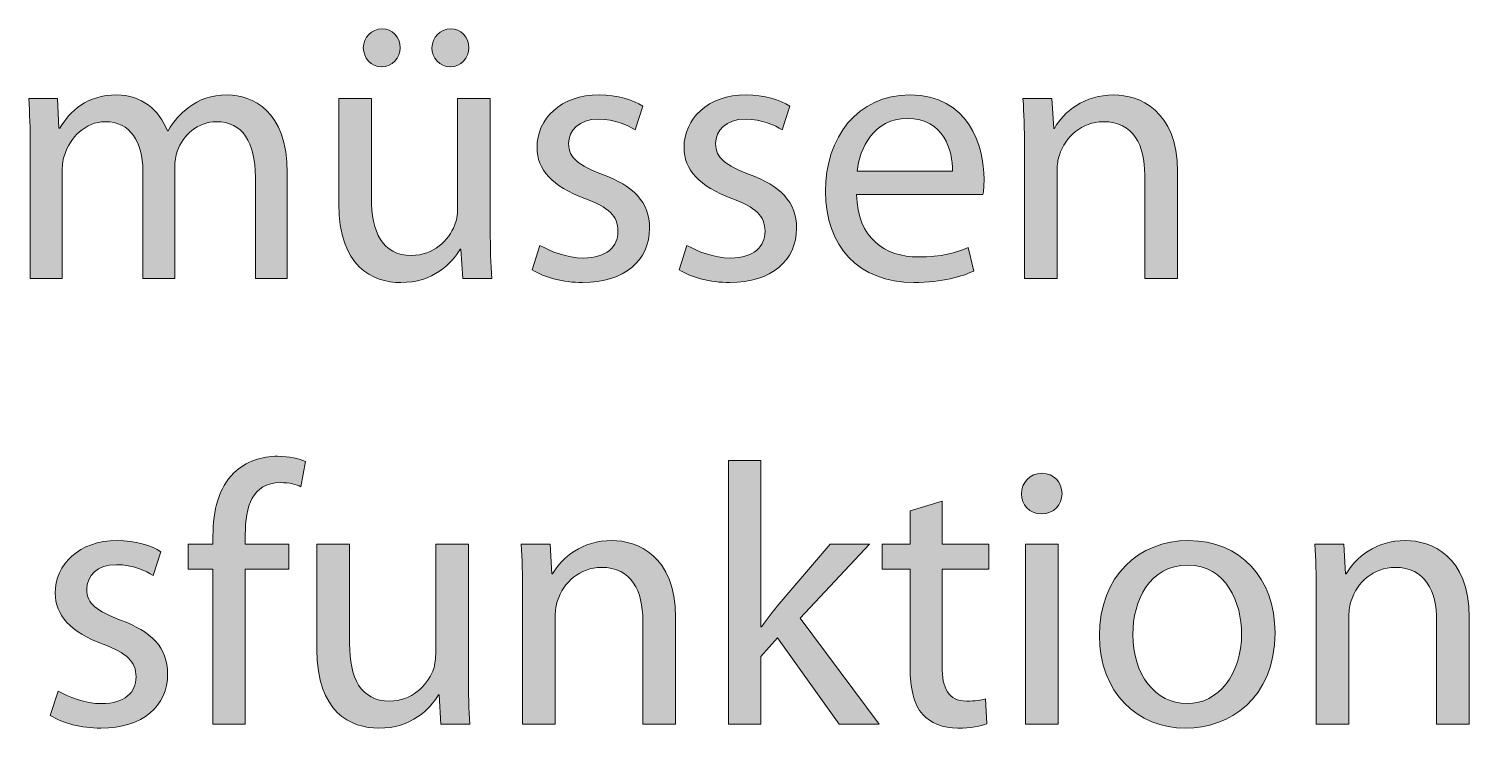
# Model space of a CAD drawing. Header units: inches. Extents: x 0 to 395, y 0 to 191.
# Drawn here: x 376.01 to 394.64, y 112.4 to 121.44 of the extents above; entities that cross this region are included whole.
import ezdxf

# ---------------------------------------------------------------- set-up
doc = ezdxf.new("R2010")
doc.units = ezdxf.units.IN
doc.header["$MEASUREMENT"] = 0
doc.layers.add('Template', color=7, linetype='Continuous')

# ---------------------------------------------------------------- blocks, each defined once
blk = doc.blocks.new('block 4')
at = {"layer": 'Template', "true_color": 0xf6921e}
h = blk.add_hatch(color=30, dxfattribs=at)
h.dxf.hatch_style = 2
edge = h.paths.add_edge_path()
edge.add_spline(control_points=[(381.978, 118.853), (381.978, 118.608), (381.983, 118.397), (381.997, 118.215), (381.997, 118.215), (381.623, 118.215), (381.623, 118.215), (381.623, 118.215), (381.598, 118.594), (381.598, 118.594), (381.598, 118.594), (381.589, 118.594), (381.589, 118.594), (381.483, 118.407), (381.234, 118.162), (380.821, 118.162), (380.456, 118.162), (380.019, 118.368), (380.019, 119.18), (380.019, 119.18), (380.019, 120.539), (380.019, 120.539), (380.019, 120.539), (380.441, 120.539), (380.441, 120.539), (380.441, 120.539), (380.441, 119.256), (380.441, 119.256), (380.441, 118.815), (380.58, 118.512), (380.96, 118.512), (381.243, 118.512), (381.44, 118.709), (381.517, 118.901), (381.541, 118.959), (381.555, 119.036), (381.555, 119.117), (381.555, 119.117), (381.555, 120.539), (381.555, 120.539), (381.555, 120.539), (381.978, 120.539), (381.978, 120.539), (381.978, 120.539), (381.978, 118.853), (381.978, 118.853)], knot_values=[0, 0, 0, 0, 1, 1, 1, 2, 2, 2, 3, 3, 3, 4, 4, 4, 5, 5, 5, 6, 6, 6, 7, 7, 7, 8, 8, 8, 9, 9, 9, 10, 10, 10, 11, 11, 11, 12, 12, 12, 13, 13, 13, 14, 14, 14, 15, 15, 15, 15], degree=3, periodic=1)
edge = h.paths.add_edge_path()
edge.add_spline(control_points=[(380.336, 121.196), (380.336, 121.331), (380.441, 121.441), (380.58, 121.441), (380.71, 121.441), (380.811, 121.336), (380.811, 121.196), (380.811, 121.067), (380.715, 120.951), (380.571, 120.951), (380.436, 120.951), (380.336, 121.067), (380.336, 121.196)], knot_values=[0, 0, 0, 0, 1, 1, 1, 2, 2, 2, 3, 3, 3, 4, 4, 4, 4], degree=3, periodic=1)
edge = h.paths.add_edge_path()
edge.add_spline(control_points=[(381.224, 121.196), (381.224, 121.331), (381.329, 121.441), (381.464, 121.441), (381.598, 121.441), (381.699, 121.336), (381.699, 121.196), (381.699, 121.067), (381.603, 120.951), (381.459, 120.951), (381.32, 120.951), (381.224, 121.067), (381.224, 121.196)], knot_values=[0, 0, 0, 0, 1, 1, 1, 2, 2, 2, 3, 3, 3, 4, 4, 4, 4], degree=3, periodic=1)
h = blk.add_hatch(color=30, dxfattribs=at)
h.dxf.hatch_style = 2
edge = h.paths.add_edge_path()
edge.add_spline(control_points=[(376.03, 119.91), (376.03, 120.155), (376.02, 120.346), (376.011, 120.539), (376.011, 120.539), (376.38, 120.539), (376.38, 120.539), (376.38, 120.539), (376.399, 120.159), (376.399, 120.159), (376.399, 120.159), (376.414, 120.159), (376.414, 120.159), (376.544, 120.38), (376.76, 120.587), (377.149, 120.587), (377.461, 120.587), (377.701, 120.395), (377.802, 120.121), (377.802, 120.121), (377.811, 120.121), (377.811, 120.121), (377.884, 120.255), (377.979, 120.351), (378.075, 120.423), (378.215, 120.529), (378.363, 120.587), (378.584, 120.587), (378.896, 120.587), (379.353, 120.385), (379.353, 119.578), (379.353, 119.578), (379.353, 118.215), (379.353, 118.215), (379.353, 118.215), (378.94, 118.215), (378.94, 118.215), (378.94, 118.215), (378.94, 119.526), (378.94, 119.526), (378.94, 119.977), (378.772, 120.241), (378.435, 120.241), (378.191, 120.241), (378.008, 120.063), (377.931, 119.862), (377.912, 119.799), (377.898, 119.727), (377.898, 119.65), (377.898, 119.65), (377.898, 118.215), (377.898, 118.215), (377.898, 118.215), (377.485, 118.215), (377.485, 118.215), (377.485, 118.215), (377.485, 119.607), (377.485, 119.607), (377.485, 119.977), (377.321, 120.241), (377, 120.241), (376.74, 120.241), (376.544, 120.03), (376.477, 119.818), (376.452, 119.761), (376.443, 119.684), (376.443, 119.612), (376.443, 119.612), (376.443, 118.215), (376.443, 118.215), (376.443, 118.215), (376.03, 118.215), (376.03, 118.215), (376.03, 118.215), (376.03, 119.91), (376.03, 119.91)], knot_values=[0, 0, 0, 0, 1, 1, 1, 2, 2, 2, 3, 3, 3, 4, 4, 4, 5, 5, 5, 6, 6, 6, 7, 7, 7, 8, 8, 8, 9, 9, 9, 10, 10, 10, 11, 11, 11, 12, 12, 12, 13, 13, 13, 14, 14, 14, 15, 15, 15, 16, 16, 16, 17, 17, 17, 18, 18, 18, 19, 19, 19, 20, 20, 20, 21, 21, 21, 22, 22, 22, 23, 23, 23, 24, 24, 24, 25, 25, 25, 25], degree=3, periodic=1)
h = blk.add_hatch(color=30, dxfattribs=at)
h.dxf.hatch_style = 2
edge = h.paths.add_edge_path()
edge.add_spline(control_points=[(382.62, 118.642), (382.75, 118.565), (382.971, 118.479), (383.182, 118.479), (383.485, 118.479), (383.629, 118.628), (383.629, 118.824), (383.629, 119.026), (383.509, 119.132), (383.201, 119.247), (382.779, 119.401), (382.582, 119.626), (382.582, 119.905), (382.582, 120.279), (382.889, 120.587), (383.384, 120.587), (383.619, 120.587), (383.826, 120.524), (383.95, 120.443), (383.95, 120.443), (383.849, 120.135), (383.849, 120.135), (383.758, 120.193), (383.59, 120.274), (383.374, 120.274), (383.124, 120.274), (382.99, 120.13), (382.99, 119.958), (382.99, 119.766), (383.124, 119.679), (383.427, 119.559), (383.826, 119.41), (384.037, 119.209), (384.037, 118.863), (384.037, 118.45), (383.715, 118.162), (383.172, 118.162), (382.918, 118.162), (382.683, 118.229), (382.519, 118.325), (382.519, 118.325), (382.62, 118.642), (382.62, 118.642)], knot_values=[0, 0, 0, 0, 1, 1, 1, 2, 2, 2, 3, 3, 3, 4, 4, 4, 5, 5, 5, 6, 6, 6, 7, 7, 7, 8, 8, 8, 9, 9, 9, 10, 10, 10, 11, 11, 11, 12, 12, 12, 13, 13, 13, 14, 14, 14, 14], degree=3, periodic=1)
h = blk.add_hatch(color=30, dxfattribs=at)
h.dxf.hatch_style = 2
edge = h.paths.add_edge_path()
edge.add_spline(control_points=[(384.521, 118.642), (384.651, 118.565), (384.872, 118.479), (385.083, 118.479), (385.386, 118.479), (385.53, 118.628), (385.53, 118.824), (385.53, 119.026), (385.409, 119.132), (385.102, 119.247), (384.679, 119.401), (384.483, 119.626), (384.483, 119.905), (384.483, 120.279), (384.79, 120.587), (385.285, 120.587), (385.52, 120.587), (385.726, 120.524), (385.851, 120.443), (385.851, 120.443), (385.75, 120.135), (385.75, 120.135), (385.659, 120.193), (385.491, 120.274), (385.275, 120.274), (385.025, 120.274), (384.891, 120.13), (384.891, 119.958), (384.891, 119.766), (385.025, 119.679), (385.328, 119.559), (385.726, 119.41), (385.938, 119.209), (385.938, 118.863), (385.938, 118.45), (385.616, 118.162), (385.073, 118.162), (384.819, 118.162), (384.584, 118.229), (384.42, 118.325), (384.42, 118.325), (384.521, 118.642), (384.521, 118.642)], knot_values=[0, 0, 0, 0, 1, 1, 1, 2, 2, 2, 3, 3, 3, 4, 4, 4, 5, 5, 5, 6, 6, 6, 7, 7, 7, 8, 8, 8, 9, 9, 9, 10, 10, 10, 11, 11, 11, 12, 12, 12, 13, 13, 13, 14, 14, 14, 14], degree=3, periodic=1)
h = blk.add_hatch(color=30, dxfattribs=at)
h.dxf.hatch_style = 2
edge = h.paths.add_edge_path()
edge.add_spline(control_points=[(386.715, 119.3), (386.724, 118.728), (387.085, 118.493), (387.512, 118.493), (387.814, 118.493), (388.002, 118.546), (388.155, 118.613), (388.155, 118.613), (388.232, 118.311), (388.232, 118.311), (388.083, 118.244), (387.824, 118.162), (387.454, 118.162), (386.739, 118.162), (386.312, 118.637), (386.312, 119.338), (386.312, 120.039), (386.724, 120.587), (387.402, 120.587), (388.165, 120.587), (388.362, 119.924), (388.362, 119.497), (388.362, 119.41), (388.357, 119.348), (388.347, 119.3), (388.347, 119.3), (386.715, 119.3), (386.715, 119.3)], knot_values=[0, 0, 0, 0, 1, 1, 1, 2, 2, 2, 3, 3, 3, 4, 4, 4, 5, 5, 5, 6, 6, 6, 7, 7, 7, 8, 8, 8, 9, 9, 9, 9], degree=3, periodic=1)
edge = h.paths.add_edge_path()
edge.add_spline(control_points=[(387.954, 119.602), (387.958, 119.866), (387.843, 120.284), (387.368, 120.284), (386.936, 120.284), (386.753, 119.895), (386.72, 119.602), (386.72, 119.602), (387.954, 119.602), (387.954, 119.602)], knot_values=[0, 0, 0, 0, 1, 1, 1, 2, 2, 2, 3, 3, 3, 3], degree=3, periodic=1)
h = blk.add_hatch(color=30, dxfattribs=at)
h.dxf.hatch_style = 2
edge = h.paths.add_edge_path()
edge.add_spline(control_points=[(388.884, 119.91), (388.884, 120.155), (388.88, 120.346), (388.865, 120.539), (388.865, 120.539), (389.24, 120.539), (389.24, 120.539), (389.24, 120.539), (389.263, 120.155), (389.263, 120.155), (389.263, 120.155), (389.273, 120.155), (389.273, 120.155), (389.388, 120.371), (389.658, 120.587), (390.041, 120.587), (390.363, 120.587), (390.863, 120.395), (390.863, 119.598), (390.863, 119.598), (390.863, 118.215), (390.863, 118.215), (390.863, 118.215), (390.44, 118.215), (390.44, 118.215), (390.44, 118.215), (390.44, 119.554), (390.44, 119.554), (390.44, 119.929), (390.301, 120.241), (389.902, 120.241), (389.629, 120.241), (389.412, 120.044), (389.336, 119.809), (389.316, 119.756), (389.307, 119.684), (389.307, 119.612), (389.307, 119.612), (389.307, 118.215), (389.307, 118.215), (389.307, 118.215), (388.884, 118.215), (388.884, 118.215), (388.884, 118.215), (388.884, 119.91), (388.884, 119.91)], knot_values=[0, 0, 0, 0, 1, 1, 1, 2, 2, 2, 3, 3, 3, 4, 4, 4, 5, 5, 5, 6, 6, 6, 7, 7, 7, 8, 8, 8, 9, 9, 9, 10, 10, 10, 11, 11, 11, 12, 12, 12, 13, 13, 13, 14, 14, 14, 15, 15, 15, 15], degree=3, periodic=1)
h = blk.add_hatch(color=30, dxfattribs=at)
h.dxf.hatch_style = 2
edge = h.paths.add_edge_path()
edge.add_spline(control_points=[(378.392, 112.455), (378.392, 112.455), (378.392, 114.457), (378.392, 114.457), (378.392, 114.457), (378.07, 114.457), (378.07, 114.457), (378.07, 114.457), (378.07, 114.779), (378.07, 114.779), (378.07, 114.779), (378.392, 114.779), (378.392, 114.779), (378.392, 114.779), (378.392, 114.889), (378.392, 114.889), (378.392, 115.216), (378.469, 115.513), (378.661, 115.701), (378.819, 115.854), (379.03, 115.917), (379.227, 115.917), (379.381, 115.917), (379.506, 115.883), (379.588, 115.85), (379.588, 115.85), (379.53, 115.523), (379.53, 115.523), (379.467, 115.552), (379.386, 115.576), (379.261, 115.576), (378.901, 115.576), (378.81, 115.264), (378.81, 114.904), (378.81, 114.904), (378.81, 114.779), (378.81, 114.779), (378.81, 114.779), (379.371, 114.779), (379.371, 114.779), (379.371, 114.779), (379.371, 114.457), (379.371, 114.457), (379.371, 114.457), (378.81, 114.457), (378.81, 114.457), (378.81, 114.457), (378.81, 112.455), (378.81, 112.455), (378.81, 112.455), (378.392, 112.455), (378.392, 112.455)], knot_values=[0, 0, 0, 0, 1, 1, 1, 2, 2, 2, 3, 3, 3, 4, 4, 4, 5, 5, 5, 6, 6, 6, 7, 7, 7, 8, 8, 8, 9, 9, 9, 10, 10, 10, 11, 11, 11, 12, 12, 12, 13, 13, 13, 14, 14, 14, 15, 15, 15, 16, 16, 16, 17, 17, 17, 17], degree=3, periodic=1)
h = blk.add_hatch(color=30, dxfattribs=at)
h.dxf.hatch_style = 2
edge = h.paths.add_edge_path()
edge.add_spline(control_points=[(385.477, 113.713), (385.477, 113.713), (385.486, 113.713), (385.486, 113.713), (385.544, 113.795), (385.621, 113.895), (385.688, 113.977), (385.688, 113.977), (386.374, 114.779), (386.374, 114.779), (386.374, 114.779), (386.879, 114.779), (386.879, 114.779), (386.879, 114.779), (385.986, 113.823), (385.986, 113.823), (385.986, 113.823), (387.008, 112.455), (387.008, 112.455), (387.008, 112.455), (386.49, 112.455), (386.49, 112.455), (386.49, 112.455), (385.693, 113.569), (385.693, 113.569), (385.693, 113.569), (385.477, 113.329), (385.477, 113.329), (385.477, 113.329), (385.477, 112.455), (385.477, 112.455), (385.477, 112.455), (385.059, 112.455), (385.059, 112.455), (385.059, 112.455), (385.059, 115.864), (385.059, 115.864), (385.059, 115.864), (385.477, 115.864), (385.477, 115.864), (385.477, 115.864), (385.477, 113.713), (385.477, 113.713)], knot_values=[0, 0, 0, 0, 1, 1, 1, 2, 2, 2, 3, 3, 3, 4, 4, 4, 5, 5, 5, 6, 6, 6, 7, 7, 7, 8, 8, 8, 9, 9, 9, 10, 10, 10, 11, 11, 11, 12, 12, 12, 13, 13, 13, 14, 14, 14, 14], degree=3, periodic=1)
h = blk.add_hatch(color=30, dxfattribs=at)
h.dxf.hatch_style = 2
edge = h.paths.add_edge_path()
edge.add_spline(control_points=[(389.37, 115.432), (389.37, 115.288), (389.268, 115.173), (389.1, 115.173), (388.947, 115.173), (388.846, 115.288), (388.846, 115.432), (388.846, 115.576), (388.952, 115.696), (389.11, 115.696), (389.263, 115.696), (389.37, 115.581), (389.37, 115.432)], knot_values=[0, 0, 0, 0, 1, 1, 1, 2, 2, 2, 3, 3, 3, 4, 4, 4, 4], degree=3, periodic=1)
h.paths.add_polyline_path([(388.899, 112.455), (388.899, 114.779), (389.321, 114.779), (389.321, 112.455)])
h = blk.add_hatch(color=30, dxfattribs=at)
h.dxf.hatch_style = 2
edge = h.paths.add_edge_path()
edge.add_spline(control_points=[(387.819, 115.336), (387.819, 115.336), (387.819, 114.779), (387.819, 114.779), (387.819, 114.779), (388.424, 114.779), (388.424, 114.779), (388.424, 114.779), (388.424, 114.457), (388.424, 114.457), (388.424, 114.457), (387.819, 114.457), (387.819, 114.457), (387.819, 114.457), (387.819, 113.204), (387.819, 113.204), (387.819, 112.916), (387.901, 112.752), (388.136, 112.752), (388.251, 112.752), (388.318, 112.762), (388.381, 112.781), (388.381, 112.781), (388.4, 112.46), (388.4, 112.46), (388.318, 112.431), (388.189, 112.402), (388.025, 112.402), (387.829, 112.402), (387.67, 112.469), (387.569, 112.58), (387.454, 112.709), (387.406, 112.916), (387.406, 113.189), (387.406, 113.189), (387.406, 114.457), (387.406, 114.457), (387.406, 114.457), (387.046, 114.457), (387.046, 114.457), (387.046, 114.457), (387.046, 114.779), (387.046, 114.779), (387.046, 114.779), (387.406, 114.779), (387.406, 114.779), (387.406, 114.779), (387.406, 115.211), (387.406, 115.211), (387.406, 115.211), (387.819, 115.336), (387.819, 115.336)], knot_values=[0, 0, 0, 0, 1, 1, 1, 2, 2, 2, 3, 3, 3, 4, 4, 4, 5, 5, 5, 6, 6, 6, 7, 7, 7, 8, 8, 8, 9, 9, 9, 10, 10, 10, 11, 11, 11, 12, 12, 12, 13, 13, 13, 14, 14, 14, 15, 15, 15, 16, 16, 16, 17, 17, 17, 17], degree=3, periodic=1)
h = blk.add_hatch(color=30, dxfattribs=at)
h.dxf.hatch_style = 2
edge = h.paths.add_edge_path()
edge.add_spline(control_points=[(376.39, 112.882), (376.52, 112.805), (376.74, 112.719), (376.952, 112.719), (377.254, 112.719), (377.398, 112.868), (377.398, 113.065), (377.398, 113.266), (377.278, 113.372), (376.971, 113.487), (376.548, 113.641), (376.352, 113.867), (376.352, 114.145), (376.352, 114.519), (376.659, 114.827), (377.154, 114.827), (377.389, 114.827), (377.595, 114.764), (377.72, 114.683), (377.72, 114.683), (377.619, 114.375), (377.619, 114.375), (377.528, 114.433), (377.36, 114.515), (377.144, 114.515), (376.894, 114.515), (376.76, 114.371), (376.76, 114.198), (376.76, 114.006), (376.894, 113.919), (377.197, 113.799), (377.595, 113.65), (377.806, 113.449), (377.806, 113.103), (377.806, 112.69), (377.485, 112.402), (376.942, 112.402), (376.688, 112.402), (376.452, 112.469), (376.289, 112.565), (376.289, 112.565), (376.39, 112.882), (376.39, 112.882)], knot_values=[0, 0, 0, 0, 1, 1, 1, 2, 2, 2, 3, 3, 3, 4, 4, 4, 5, 5, 5, 6, 6, 6, 7, 7, 7, 8, 8, 8, 9, 9, 9, 10, 10, 10, 11, 11, 11, 12, 12, 12, 13, 13, 13, 14, 14, 14, 14], degree=3, periodic=1)
h = blk.add_hatch(color=30, dxfattribs=at)
h.dxf.hatch_style = 2
edge = h.paths.add_edge_path()
edge.add_spline(control_points=[(381.695, 113.094), (381.695, 112.849), (381.699, 112.637), (381.714, 112.455), (381.714, 112.455), (381.339, 112.455), (381.339, 112.455), (381.339, 112.455), (381.316, 112.834), (381.316, 112.834), (381.316, 112.834), (381.306, 112.834), (381.306, 112.834), (381.2, 112.647), (380.95, 112.402), (380.538, 112.402), (380.172, 112.402), (379.736, 112.608), (379.736, 113.42), (379.736, 113.42), (379.736, 114.779), (379.736, 114.779), (379.736, 114.779), (380.158, 114.779), (380.158, 114.779), (380.158, 114.779), (380.158, 113.497), (380.158, 113.497), (380.158, 113.055), (380.298, 112.752), (380.677, 112.752), (380.96, 112.752), (381.157, 112.95), (381.234, 113.141), (381.258, 113.199), (381.272, 113.276), (381.272, 113.357), (381.272, 113.357), (381.272, 114.779), (381.272, 114.779), (381.272, 114.779), (381.695, 114.779), (381.695, 114.779), (381.695, 114.779), (381.695, 113.094), (381.695, 113.094)], knot_values=[0, 0, 0, 0, 1, 1, 1, 2, 2, 2, 3, 3, 3, 4, 4, 4, 5, 5, 5, 6, 6, 6, 7, 7, 7, 8, 8, 8, 9, 9, 9, 10, 10, 10, 11, 11, 11, 12, 12, 12, 13, 13, 13, 14, 14, 14, 15, 15, 15, 15], degree=3, periodic=1)
h = blk.add_hatch(color=30, dxfattribs=at)
h.dxf.hatch_style = 2
edge = h.paths.add_edge_path()
edge.add_spline(control_points=[(382.395, 114.15), (382.395, 114.395), (382.39, 114.587), (382.376, 114.779), (382.376, 114.779), (382.75, 114.779), (382.75, 114.779), (382.75, 114.779), (382.774, 114.395), (382.774, 114.395), (382.774, 114.395), (382.784, 114.395), (382.784, 114.395), (382.899, 114.611), (383.168, 114.827), (383.552, 114.827), (383.874, 114.827), (384.373, 114.635), (384.373, 113.838), (384.373, 113.838), (384.373, 112.455), (384.373, 112.455), (384.373, 112.455), (383.95, 112.455), (383.95, 112.455), (383.95, 112.455), (383.95, 113.795), (383.95, 113.795), (383.95, 114.169), (383.811, 114.481), (383.413, 114.481), (383.139, 114.481), (382.923, 114.284), (382.846, 114.049), (382.827, 113.996), (382.818, 113.924), (382.818, 113.852), (382.818, 113.852), (382.818, 112.455), (382.818, 112.455), (382.818, 112.455), (382.395, 112.455), (382.395, 112.455), (382.395, 112.455), (382.395, 114.15), (382.395, 114.15)], knot_values=[0, 0, 0, 0, 1, 1, 1, 2, 2, 2, 3, 3, 3, 4, 4, 4, 5, 5, 5, 6, 6, 6, 7, 7, 7, 8, 8, 8, 9, 9, 9, 10, 10, 10, 11, 11, 11, 12, 12, 12, 13, 13, 13, 14, 14, 14, 15, 15, 15, 15], degree=3, periodic=1)
h = blk.add_hatch(color=30, dxfattribs=at)
h.dxf.hatch_style = 2
edge = h.paths.add_edge_path()
edge.add_spline(control_points=[(392.125, 113.636), (392.125, 112.777), (391.525, 112.402), (390.968, 112.402), (390.343, 112.402), (389.854, 112.863), (389.854, 113.598), (389.854, 114.371), (390.368, 114.827), (391.006, 114.827), (391.674, 114.827), (392.125, 114.342), (392.125, 113.636)], knot_values=[0, 0, 0, 0, 1, 1, 1, 2, 2, 2, 3, 3, 3, 4, 4, 4, 4], degree=3, periodic=1)
edge = h.paths.add_edge_path()
edge.add_spline(control_points=[(390.286, 113.612), (390.286, 113.103), (390.574, 112.719), (390.987, 112.719), (391.39, 112.719), (391.693, 113.098), (391.693, 113.622), (391.693, 114.015), (391.496, 114.51), (390.997, 114.51), (390.502, 114.51), (390.286, 114.049), (390.286, 113.612)], knot_values=[0, 0, 0, 0, 1, 1, 1, 2, 2, 2, 3, 3, 3, 4, 4, 4, 4], degree=3, periodic=1)
h = blk.add_hatch(color=30, dxfattribs=at)
h.dxf.hatch_style = 2
edge = h.paths.add_edge_path()
edge.add_spline(control_points=[(392.657, 114.15), (392.657, 114.395), (392.652, 114.587), (392.638, 114.779), (392.638, 114.779), (393.012, 114.779), (393.012, 114.779), (393.012, 114.779), (393.036, 114.395), (393.036, 114.395), (393.036, 114.395), (393.046, 114.395), (393.046, 114.395), (393.161, 114.611), (393.43, 114.827), (393.814, 114.827), (394.136, 114.827), (394.635, 114.635), (394.635, 113.838), (394.635, 113.838), (394.635, 112.455), (394.635, 112.455), (394.635, 112.455), (394.213, 112.455), (394.213, 112.455), (394.213, 112.455), (394.213, 113.795), (394.213, 113.795), (394.213, 114.169), (394.073, 114.481), (393.675, 114.481), (393.401, 114.481), (393.185, 114.284), (393.108, 114.049), (393.089, 113.996), (393.08, 113.924), (393.08, 113.852), (393.08, 113.852), (393.08, 112.455), (393.08, 112.455), (393.08, 112.455), (392.657, 112.455), (392.657, 112.455), (392.657, 112.455), (392.657, 114.15), (392.657, 114.15)], knot_values=[0, 0, 0, 0, 1, 1, 1, 2, 2, 2, 3, 3, 3, 4, 4, 4, 5, 5, 5, 6, 6, 6, 7, 7, 7, 8, 8, 8, 9, 9, 9, 10, 10, 10, 11, 11, 11, 12, 12, 12, 13, 13, 13, 14, 14, 14, 15, 15, 15, 15], degree=3, periodic=1)
at = {"layer": 'Template', "lineweight": 0}
blk.add_lwpolyline([(388.899, 112.455), (388.899, 114.779), (389.321, 114.779), (389.321, 112.455), (388.899, 112.455)], dxfattribs=at)
for points, knots in [([(380.336, 121.196), (380.336, 121.331), (380.441, 121.441), (380.58, 121.441), (380.71, 121.441), (380.811, 121.336), (380.811, 121.196), (380.811, 121.067), (380.715, 120.951), (380.571, 120.951), (380.436, 120.951), (380.336, 121.067), (380.336, 121.196)], [0, 0, 0, 0, 1, 1, 1, 2, 2, 2, 3, 3, 3, 4, 4, 4, 4]), ([(381.224, 121.196), (381.224, 121.331), (381.329, 121.441), (381.464, 121.441), (381.598, 121.441), (381.699, 121.336), (381.699, 121.196), (381.699, 121.067), (381.603, 120.951), (381.459, 120.951), (381.32, 120.951), (381.224, 121.067), (381.224, 121.196)], [0, 0, 0, 0, 1, 1, 1, 2, 2, 2, 3, 3, 3, 4, 4, 4, 4]), ([(376.03, 119.91), (376.03, 120.155), (376.02, 120.346), (376.011, 120.539), (376.011, 120.539), (376.38, 120.539), (376.38, 120.539), (376.38, 120.539), (376.399, 120.159), (376.399, 120.159), (376.399, 120.159), (376.414, 120.159), (376.414, 120.159), (376.544, 120.38), (376.76, 120.587), (377.149, 120.587), (377.461, 120.587), (377.701, 120.395), (377.802, 120.121), (377.802, 120.121), (377.811, 120.121), (377.811, 120.121), (377.884, 120.255), (377.979, 120.351), (378.075, 120.423), (378.215, 120.529), (378.363, 120.587), (378.584, 120.587), (378.896, 120.587), (379.353, 120.385), (379.353, 119.578), (379.353, 119.578), (379.353, 118.215), (379.353, 118.215), (379.353, 118.215), (378.94, 118.215), (378.94, 118.215), (378.94, 118.215), (378.94, 119.526), (378.94, 119.526), (378.94, 119.977), (378.772, 120.241), (378.435, 120.241), (378.191, 120.241), (378.008, 120.063), (377.931, 119.862), (377.912, 119.799), (377.898, 119.727), (377.898, 119.65), (377.898, 119.65), (377.898, 118.215), (377.898, 118.215), (377.898, 118.215), (377.485, 118.215), (377.485, 118.215), (377.485, 118.215), (377.485, 119.607), (377.485, 119.607), (377.485, 119.977), (377.321, 120.241), (377, 120.241), (376.74, 120.241), (376.544, 120.03), (376.477, 119.818), (376.452, 119.761), (376.443, 119.684), (376.443, 119.612), (376.443, 119.612), (376.443, 118.215), (376.443, 118.215), (376.443, 118.215), (376.03, 118.215), (376.03, 118.215), (376.03, 118.215), (376.03, 119.91), (376.03, 119.91)], [0, 0, 0, 0, 1, 1, 1, 2, 2, 2, 3, 3, 3, 4, 4, 4, 5, 5, 5, 6, 6, 6, 7, 7, 7, 8, 8, 8, 9, 9, 9, 10, 10, 10, 11, 11, 11, 12, 12, 12, 13, 13, 13, 14, 14, 14, 15, 15, 15, 16, 16, 16, 17, 17, 17, 18, 18, 18, 19, 19, 19, 20, 20, 20, 21, 21, 21, 22, 22, 22, 23, 23, 23, 24, 24, 24, 25, 25, 25, 25]), ([(381.978, 118.853), (381.978, 118.608), (381.983, 118.397), (381.997, 118.215), (381.997, 118.215), (381.623, 118.215), (381.623, 118.215), (381.623, 118.215), (381.598, 118.594), (381.598, 118.594), (381.598, 118.594), (381.589, 118.594), (381.589, 118.594), (381.483, 118.407), (381.234, 118.162), (380.821, 118.162), (380.456, 118.162), (380.019, 118.368), (380.019, 119.18), (380.019, 119.18), (380.019, 120.539), (380.019, 120.539), (380.019, 120.539), (380.441, 120.539), (380.441, 120.539), (380.441, 120.539), (380.441, 119.256), (380.441, 119.256), (380.441, 118.815), (380.58, 118.512), (380.96, 118.512), (381.243, 118.512), (381.44, 118.709), (381.517, 118.901), (381.541, 118.959), (381.555, 119.036), (381.555, 119.117), (381.555, 119.117), (381.555, 120.539), (381.555, 120.539), (381.555, 120.539), (381.978, 120.539), (381.978, 120.539), (381.978, 120.539), (381.978, 118.853), (381.978, 118.853)], [0, 0, 0, 0, 1, 1, 1, 2, 2, 2, 3, 3, 3, 4, 4, 4, 5, 5, 5, 6, 6, 6, 7, 7, 7, 8, 8, 8, 9, 9, 9, 10, 10, 10, 11, 11, 11, 12, 12, 12, 13, 13, 13, 14, 14, 14, 15, 15, 15, 15]), ([(382.62, 118.642), (382.75, 118.565), (382.971, 118.479), (383.182, 118.479), (383.485, 118.479), (383.629, 118.628), (383.629, 118.824), (383.629, 119.026), (383.509, 119.132), (383.201, 119.247), (382.779, 119.401), (382.582, 119.626), (382.582, 119.905), (382.582, 120.279), (382.889, 120.587), (383.384, 120.587), (383.619, 120.587), (383.826, 120.524), (383.95, 120.443), (383.95, 120.443), (383.849, 120.135), (383.849, 120.135), (383.758, 120.193), (383.59, 120.274), (383.374, 120.274), (383.124, 120.274), (382.99, 120.13), (382.99, 119.958), (382.99, 119.766), (383.124, 119.679), (383.427, 119.559), (383.826, 119.41), (384.037, 119.209), (384.037, 118.863), (384.037, 118.45), (383.715, 118.162), (383.172, 118.162), (382.918, 118.162), (382.683, 118.229), (382.519, 118.325), (382.519, 118.325), (382.62, 118.642), (382.62, 118.642)], [0, 0, 0, 0, 1, 1, 1, 2, 2, 2, 3, 3, 3, 4, 4, 4, 5, 5, 5, 6, 6, 6, 7, 7, 7, 8, 8, 8, 9, 9, 9, 10, 10, 10, 11, 11, 11, 12, 12, 12, 13, 13, 13, 14, 14, 14, 14]), ([(384.521, 118.642), (384.651, 118.565), (384.872, 118.479), (385.083, 118.479), (385.386, 118.479), (385.53, 118.628), (385.53, 118.824), (385.53, 119.026), (385.409, 119.132), (385.102, 119.247), (384.679, 119.401), (384.483, 119.626), (384.483, 119.905), (384.483, 120.279), (384.79, 120.587), (385.285, 120.587), (385.52, 120.587), (385.726, 120.524), (385.851, 120.443), (385.851, 120.443), (385.75, 120.135), (385.75, 120.135), (385.659, 120.193), (385.491, 120.274), (385.275, 120.274), (385.025, 120.274), (384.891, 120.13), (384.891, 119.958), (384.891, 119.766), (385.025, 119.679), (385.328, 119.559), (385.726, 119.41), (385.938, 119.209), (385.938, 118.863), (385.938, 118.45), (385.616, 118.162), (385.073, 118.162), (384.819, 118.162), (384.584, 118.229), (384.42, 118.325), (384.42, 118.325), (384.521, 118.642), (384.521, 118.642)], [0, 0, 0, 0, 1, 1, 1, 2, 2, 2, 3, 3, 3, 4, 4, 4, 5, 5, 5, 6, 6, 6, 7, 7, 7, 8, 8, 8, 9, 9, 9, 10, 10, 10, 11, 11, 11, 12, 12, 12, 13, 13, 13, 14, 14, 14, 14]), ([(386.715, 119.3), (386.724, 118.728), (387.085, 118.493), (387.512, 118.493), (387.814, 118.493), (388.002, 118.546), (388.155, 118.613), (388.155, 118.613), (388.232, 118.311), (388.232, 118.311), (388.083, 118.244), (387.824, 118.162), (387.454, 118.162), (386.739, 118.162), (386.312, 118.637), (386.312, 119.338), (386.312, 120.039), (386.724, 120.587), (387.402, 120.587), (388.165, 120.587), (388.362, 119.924), (388.362, 119.497), (388.362, 119.41), (388.357, 119.348), (388.347, 119.3), (388.347, 119.3), (386.715, 119.3), (386.715, 119.3)], [0, 0, 0, 0, 1, 1, 1, 2, 2, 2, 3, 3, 3, 4, 4, 4, 5, 5, 5, 6, 6, 6, 7, 7, 7, 8, 8, 8, 9, 9, 9, 9]), ([(388.884, 119.91), (388.884, 120.155), (388.88, 120.346), (388.865, 120.539), (388.865, 120.539), (389.24, 120.539), (389.24, 120.539), (389.24, 120.539), (389.263, 120.155), (389.263, 120.155), (389.263, 120.155), (389.273, 120.155), (389.273, 120.155), (389.388, 120.371), (389.658, 120.587), (390.041, 120.587), (390.363, 120.587), (390.863, 120.395), (390.863, 119.598), (390.863, 119.598), (390.863, 118.215), (390.863, 118.215), (390.863, 118.215), (390.44, 118.215), (390.44, 118.215), (390.44, 118.215), (390.44, 119.554), (390.44, 119.554), (390.44, 119.929), (390.301, 120.241), (389.902, 120.241), (389.629, 120.241), (389.412, 120.044), (389.336, 119.809), (389.316, 119.756), (389.307, 119.684), (389.307, 119.612), (389.307, 119.612), (389.307, 118.215), (389.307, 118.215), (389.307, 118.215), (388.884, 118.215), (388.884, 118.215), (388.884, 118.215), (388.884, 119.91), (388.884, 119.91)], [0, 0, 0, 0, 1, 1, 1, 2, 2, 2, 3, 3, 3, 4, 4, 4, 5, 5, 5, 6, 6, 6, 7, 7, 7, 8, 8, 8, 9, 9, 9, 10, 10, 10, 11, 11, 11, 12, 12, 12, 13, 13, 13, 14, 14, 14, 15, 15, 15, 15]), ([(387.954, 119.602), (387.958, 119.866), (387.843, 120.284), (387.368, 120.284), (386.936, 120.284), (386.753, 119.895), (386.72, 119.602), (386.72, 119.602), (387.954, 119.602), (387.954, 119.602)], [0, 0, 0, 0, 1, 1, 1, 2, 2, 2, 3, 3, 3, 3]), ([(378.392, 112.455), (378.392, 112.455), (378.392, 114.457), (378.392, 114.457), (378.392, 114.457), (378.07, 114.457), (378.07, 114.457), (378.07, 114.457), (378.07, 114.779), (378.07, 114.779), (378.07, 114.779), (378.392, 114.779), (378.392, 114.779), (378.392, 114.779), (378.392, 114.889), (378.392, 114.889), (378.392, 115.216), (378.469, 115.513), (378.661, 115.701), (378.819, 115.854), (379.03, 115.917), (379.227, 115.917), (379.381, 115.917), (379.506, 115.883), (379.588, 115.85), (379.588, 115.85), (379.53, 115.523), (379.53, 115.523), (379.467, 115.552), (379.386, 115.576), (379.261, 115.576), (378.901, 115.576), (378.81, 115.264), (378.81, 114.904), (378.81, 114.904), (378.81, 114.779), (378.81, 114.779), (378.81, 114.779), (379.371, 114.779), (379.371, 114.779), (379.371, 114.779), (379.371, 114.457), (379.371, 114.457), (379.371, 114.457), (378.81, 114.457), (378.81, 114.457), (378.81, 114.457), (378.81, 112.455), (378.81, 112.455), (378.81, 112.455), (378.392, 112.455), (378.392, 112.455)], [0, 0, 0, 0, 1, 1, 1, 2, 2, 2, 3, 3, 3, 4, 4, 4, 5, 5, 5, 6, 6, 6, 7, 7, 7, 8, 8, 8, 9, 9, 9, 10, 10, 10, 11, 11, 11, 12, 12, 12, 13, 13, 13, 14, 14, 14, 15, 15, 15, 16, 16, 16, 17, 17, 17, 17]), ([(385.477, 113.713), (385.477, 113.713), (385.486, 113.713), (385.486, 113.713), (385.544, 113.795), (385.621, 113.895), (385.688, 113.977), (385.688, 113.977), (386.374, 114.779), (386.374, 114.779), (386.374, 114.779), (386.879, 114.779), (386.879, 114.779), (386.879, 114.779), (385.986, 113.823), (385.986, 113.823), (385.986, 113.823), (387.008, 112.455), (387.008, 112.455), (387.008, 112.455), (386.49, 112.455), (386.49, 112.455), (386.49, 112.455), (385.693, 113.569), (385.693, 113.569), (385.693, 113.569), (385.477, 113.329), (385.477, 113.329), (385.477, 113.329), (385.477, 112.455), (385.477, 112.455), (385.477, 112.455), (385.059, 112.455), (385.059, 112.455), (385.059, 112.455), (385.059, 115.864), (385.059, 115.864), (385.059, 115.864), (385.477, 115.864), (385.477, 115.864), (385.477, 115.864), (385.477, 113.713), (385.477, 113.713)], [0, 0, 0, 0, 1, 1, 1, 2, 2, 2, 3, 3, 3, 4, 4, 4, 5, 5, 5, 6, 6, 6, 7, 7, 7, 8, 8, 8, 9, 9, 9, 10, 10, 10, 11, 11, 11, 12, 12, 12, 13, 13, 13, 14, 14, 14, 14]), ([(389.37, 115.432), (389.37, 115.288), (389.268, 115.173), (389.1, 115.173), (388.947, 115.173), (388.846, 115.288), (388.846, 115.432), (388.846, 115.576), (388.952, 115.696), (389.11, 115.696), (389.263, 115.696), (389.37, 115.581), (389.37, 115.432)], [0, 0, 0, 0, 1, 1, 1, 2, 2, 2, 3, 3, 3, 4, 4, 4, 4]), ([(387.819, 115.336), (387.819, 115.336), (387.819, 114.779), (387.819, 114.779), (387.819, 114.779), (388.424, 114.779), (388.424, 114.779), (388.424, 114.779), (388.424, 114.457), (388.424, 114.457), (388.424, 114.457), (387.819, 114.457), (387.819, 114.457), (387.819, 114.457), (387.819, 113.204), (387.819, 113.204), (387.819, 112.916), (387.901, 112.752), (388.136, 112.752), (388.251, 112.752), (388.318, 112.762), (388.381, 112.781), (388.381, 112.781), (388.4, 112.46), (388.4, 112.46), (388.318, 112.431), (388.189, 112.402), (388.025, 112.402), (387.829, 112.402), (387.67, 112.469), (387.569, 112.58), (387.454, 112.709), (387.406, 112.916), (387.406, 113.189), (387.406, 113.189), (387.406, 114.457), (387.406, 114.457), (387.406, 114.457), (387.046, 114.457), (387.046, 114.457), (387.046, 114.457), (387.046, 114.779), (387.046, 114.779), (387.046, 114.779), (387.406, 114.779), (387.406, 114.779), (387.406, 114.779), (387.406, 115.211), (387.406, 115.211), (387.406, 115.211), (387.819, 115.336), (387.819, 115.336)], [0, 0, 0, 0, 1, 1, 1, 2, 2, 2, 3, 3, 3, 4, 4, 4, 5, 5, 5, 6, 6, 6, 7, 7, 7, 8, 8, 8, 9, 9, 9, 10, 10, 10, 11, 11, 11, 12, 12, 12, 13, 13, 13, 14, 14, 14, 15, 15, 15, 16, 16, 16, 17, 17, 17, 17]), ([(376.39, 112.882), (376.52, 112.805), (376.74, 112.719), (376.952, 112.719), (377.254, 112.719), (377.398, 112.868), (377.398, 113.065), (377.398, 113.266), (377.278, 113.372), (376.971, 113.487), (376.548, 113.641), (376.352, 113.867), (376.352, 114.145), (376.352, 114.519), (376.659, 114.827), (377.154, 114.827), (377.389, 114.827), (377.595, 114.764), (377.72, 114.683), (377.72, 114.683), (377.619, 114.375), (377.619, 114.375), (377.528, 114.433), (377.36, 114.515), (377.144, 114.515), (376.894, 114.515), (376.76, 114.371), (376.76, 114.198), (376.76, 114.006), (376.894, 113.919), (377.197, 113.799), (377.595, 113.65), (377.806, 113.449), (377.806, 113.103), (377.806, 112.69), (377.485, 112.402), (376.942, 112.402), (376.688, 112.402), (376.452, 112.469), (376.289, 112.565), (376.289, 112.565), (376.39, 112.882), (376.39, 112.882)], [0, 0, 0, 0, 1, 1, 1, 2, 2, 2, 3, 3, 3, 4, 4, 4, 5, 5, 5, 6, 6, 6, 7, 7, 7, 8, 8, 8, 9, 9, 9, 10, 10, 10, 11, 11, 11, 12, 12, 12, 13, 13, 13, 14, 14, 14, 14]), ([(381.695, 113.094), (381.695, 112.849), (381.699, 112.637), (381.714, 112.455), (381.714, 112.455), (381.339, 112.455), (381.339, 112.455), (381.339, 112.455), (381.316, 112.834), (381.316, 112.834), (381.316, 112.834), (381.306, 112.834), (381.306, 112.834), (381.2, 112.647), (380.95, 112.402), (380.538, 112.402), (380.172, 112.402), (379.736, 112.608), (379.736, 113.42), (379.736, 113.42), (379.736, 114.779), (379.736, 114.779), (379.736, 114.779), (380.158, 114.779), (380.158, 114.779), (380.158, 114.779), (380.158, 113.497), (380.158, 113.497), (380.158, 113.055), (380.298, 112.752), (380.677, 112.752), (380.96, 112.752), (381.157, 112.95), (381.234, 113.141), (381.258, 113.199), (381.272, 113.276), (381.272, 113.357), (381.272, 113.357), (381.272, 114.779), (381.272, 114.779), (381.272, 114.779), (381.695, 114.779), (381.695, 114.779), (381.695, 114.779), (381.695, 113.094), (381.695, 113.094)], [0, 0, 0, 0, 1, 1, 1, 2, 2, 2, 3, 3, 3, 4, 4, 4, 5, 5, 5, 6, 6, 6, 7, 7, 7, 8, 8, 8, 9, 9, 9, 10, 10, 10, 11, 11, 11, 12, 12, 12, 13, 13, 13, 14, 14, 14, 15, 15, 15, 15]), ([(382.395, 114.15), (382.395, 114.395), (382.39, 114.587), (382.376, 114.779), (382.376, 114.779), (382.75, 114.779), (382.75, 114.779), (382.75, 114.779), (382.774, 114.395), (382.774, 114.395), (382.774, 114.395), (382.784, 114.395), (382.784, 114.395), (382.899, 114.611), (383.168, 114.827), (383.552, 114.827), (383.874, 114.827), (384.373, 114.635), (384.373, 113.838), (384.373, 113.838), (384.373, 112.455), (384.373, 112.455), (384.373, 112.455), (383.95, 112.455), (383.95, 112.455), (383.95, 112.455), (383.95, 113.795), (383.95, 113.795), (383.95, 114.169), (383.811, 114.481), (383.413, 114.481), (383.139, 114.481), (382.923, 114.284), (382.846, 114.049), (382.827, 113.996), (382.818, 113.924), (382.818, 113.852), (382.818, 113.852), (382.818, 112.455), (382.818, 112.455), (382.818, 112.455), (382.395, 112.455), (382.395, 112.455), (382.395, 112.455), (382.395, 114.15), (382.395, 114.15)], [0, 0, 0, 0, 1, 1, 1, 2, 2, 2, 3, 3, 3, 4, 4, 4, 5, 5, 5, 6, 6, 6, 7, 7, 7, 8, 8, 8, 9, 9, 9, 10, 10, 10, 11, 11, 11, 12, 12, 12, 13, 13, 13, 14, 14, 14, 15, 15, 15, 15]), ([(392.125, 113.636), (392.125, 112.777), (391.525, 112.402), (390.968, 112.402), (390.343, 112.402), (389.854, 112.863), (389.854, 113.598), (389.854, 114.371), (390.368, 114.827), (391.006, 114.827), (391.674, 114.827), (392.125, 114.342), (392.125, 113.636)], [0, 0, 0, 0, 1, 1, 1, 2, 2, 2, 3, 3, 3, 4, 4, 4, 4]), ([(392.657, 114.15), (392.657, 114.395), (392.652, 114.587), (392.638, 114.779), (392.638, 114.779), (393.012, 114.779), (393.012, 114.779), (393.012, 114.779), (393.036, 114.395), (393.036, 114.395), (393.036, 114.395), (393.046, 114.395), (393.046, 114.395), (393.161, 114.611), (393.43, 114.827), (393.814, 114.827), (394.136, 114.827), (394.635, 114.635), (394.635, 113.838), (394.635, 113.838), (394.635, 112.455), (394.635, 112.455), (394.635, 112.455), (394.213, 112.455), (394.213, 112.455), (394.213, 112.455), (394.213, 113.795), (394.213, 113.795), (394.213, 114.169), (394.073, 114.481), (393.675, 114.481), (393.401, 114.481), (393.185, 114.284), (393.108, 114.049), (393.089, 113.996), (393.08, 113.924), (393.08, 113.852), (393.08, 113.852), (393.08, 112.455), (393.08, 112.455), (393.08, 112.455), (392.657, 112.455), (392.657, 112.455), (392.657, 112.455), (392.657, 114.15), (392.657, 114.15)], [0, 0, 0, 0, 1, 1, 1, 2, 2, 2, 3, 3, 3, 4, 4, 4, 5, 5, 5, 6, 6, 6, 7, 7, 7, 8, 8, 8, 9, 9, 9, 10, 10, 10, 11, 11, 11, 12, 12, 12, 13, 13, 13, 14, 14, 14, 15, 15, 15, 15]), ([(390.286, 113.612), (390.286, 113.103), (390.574, 112.719), (390.987, 112.719), (391.39, 112.719), (391.693, 113.098), (391.693, 113.622), (391.693, 114.015), (391.496, 114.51), (390.997, 114.51), (390.502, 114.51), (390.286, 114.049), (390.286, 113.612)], [0, 0, 0, 0, 1, 1, 1, 2, 2, 2, 3, 3, 3, 4, 4, 4, 4])]:
    blk.add_open_spline(points, degree=3, knots=knots, dxfattribs=at)

msp = doc.modelspace()

# ---------------------------------------------------------------- block references
at = {"layer": 'Template'}
msp.add_blockref('block 4', (0, 0), dxfattribs=at)

doc.saveas('drawing.dxf')
